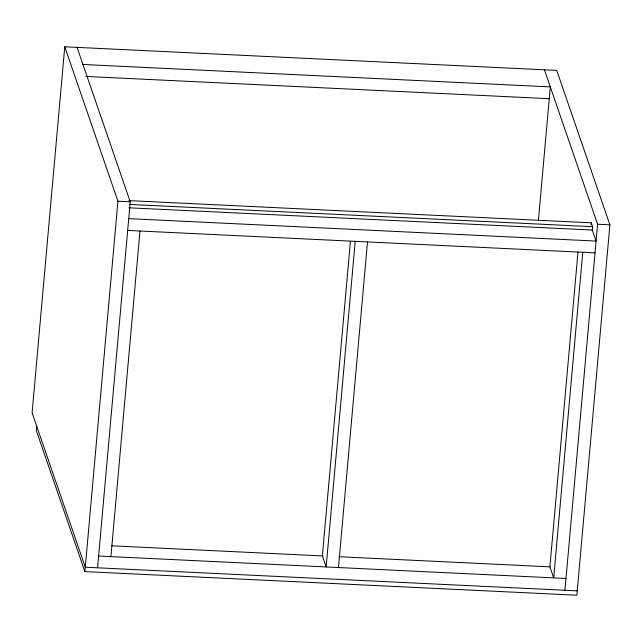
<?xml version="1.0" encoding="UTF-8"?>
<svg xmlns="http://www.w3.org/2000/svg" width="642" height="642" viewBox="0 0 642 642"><rect width="100%" height="100%" fill="white"/><g stroke="black" fill="none" stroke-linecap="round" stroke-linejoin="round"><path stroke-width="0.96" d="M36.658 426.039L36.265 430.413L84.88 571.605L576.853 595.214L609.9 224.82L556.726 70.395L64.762 46.786L32.1 412.798L85.274 567.223L577.238 590.841M84.88 571.605L117.927 201.211L64.762 46.786M97.568 567.817L130.23 201.797L77.056 47.372M110.922 556.622L139.972 231.008M350.436 241.296L322.364 555.924L326.16 566.95L355.211 241.344M338.454 567.544L367.513 241.93M538.405 220.423L550.314 86.903L82.946 64.473M577.969 252.218L549.897 566.838L553.693 577.872L582.751 252.266M591.097 224.804L591.274 222.814L128.906 200.617M592.245 230.663L592.598 226.674L591.274 222.814M564.944 590.247L597.598 224.235L544.432 69.809M85.9 76.446L549.263 98.691M117.927 201.211L130.23 201.797M597.598 224.235L609.9 224.82M129.235 204.429L592.598 226.674M128.93 207.799L592.301 230.037L596.097 241.071L128.729 218.633M127.678 230.422L595.046 252.852M111.836 545.812L323.006 555.948M339.016 556.718L550.186 566.854M98.619 556.028L565.995 578.466"/></g></svg>
